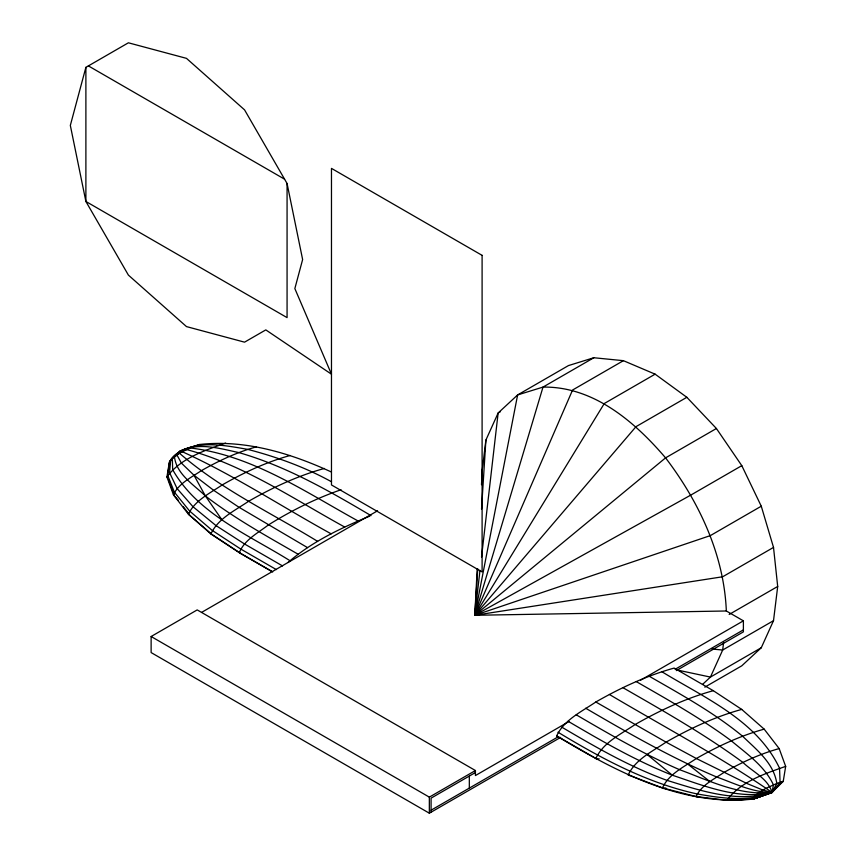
<?xml version="1.0" encoding="UTF-8"?>
<svg xmlns="http://www.w3.org/2000/svg" width="856" height="856" viewBox="0 0 856 856"><rect width="100%" height="100%" fill="white"/><g stroke="black" fill="none" stroke-linecap="round" stroke-linejoin="round"><path stroke-width="1.28" d="M676.304 670.612L743.393 631.878L743.393 620.835L726.337 610.991L474.812 615.282L477.199 568.652M481.489 484.721L482.238 470.062M481.725 474.278L485.898 440.059L498.139 412.999L517.623 394.937L568.459 365.576L593.839 357.744L623.403 360.676L655.129 374.168L686.844 397.302L716.408 428.503L741.799 465.653L761.273 506.206L773.514 547.412L722.678 576.762L474.812 615.282L477.755 568.823M481.532 509.085L485.898 440.059M761.273 506.206L710.427 535.567L474.812 615.282L479.991 570.331M481.521 557.106L498.139 412.999L500.45 411.661M723.609 642.353L722.678 650.025L710.427 677.085L702.637 684.318M704.82 687.154L741.788 665.808L761.273 647.735L773.514 620.675L777.697 586.456L773.514 547.412M168.653 469.762L169.006 467.248M169.36 464.722C170.462 451.989 189.486 447.87 199.769 444.467C245.169 439.406 290.462 453.188 331.315 471.966M785.669 766.377L783.24 781.335L772.048 792.421L753.184 799.065C682.093 806.812 615.603 771.427 556.678 735.903C564.051 719.853 581.834 711.529 595.83 701.995C620.568 687.85 646.622 675.684 674.143 668.087L713.305 690.685L741.713 709.399L764.173 729.141L779.174 748.583L785.669 766.377C764.708 773.738 740.376 781.763 726.937 800.296L696.099 796.54L662.437 787.884L628.24 774.915C635.355 759.411 652.54 751.365 666.064 742.152C689.957 728.499 715.113 716.74 741.713 709.399M754.2 798.841L772.048 792.421L773.417 784.824C764.59 765.96 746.796 753.826 731.302 740.815C701.267 718.494 668.59 700.165 636.19 681.558M741.799 465.653L690.952 495.003L474.812 615.282L517.623 394.937L543.004 387.094L593.839 357.744M85.889 67.346L70.331 125.425L85.889 201.47L128.4 275.108L186.48 326.596L244.549 342.165L265.809 329.892L331.475 374.2L294.849 288.579L302.628 259.539L287.07 183.494L244.549 109.857L186.48 58.358L128.4 42.8L85.889 67.346L85.889 201.47L287.07 317.619L287.07 183.494M716.408 428.503L665.572 457.864L474.812 615.282L543.004 387.094C593.433 386.302 634.596 421.591 665.572 457.864C699.202 502.055 724.015 554.806 726.337 610.991M734.748 799.911L726.937 800.296L753.184 799.065L772.048 792.421L772.733 790.259M272.7 571.958L239.306 552.676L210.897 533.962C218.023 518.458 235.207 510.422 248.721 501.209C272.615 487.546 297.781 475.797 324.37 468.446M686.844 397.302L636.008 426.652L474.812 615.282L572.568 390.026L623.403 360.676M649.233 676.24C681.301 694.676 713.925 712.62 742.591 736.213C756.469 749.663 773.835 763.081 776.799 783.454C768.356 787.392 758.127 790.816 752.841 798.894L772.048 792.421L776.799 783.454L783.24 781.335L780.073 783.604L772.048 792.421L755.805 798.209L753.237 798.295M474.812 615.282L604.283 403.518L655.129 374.168M760.353 795.962L772.048 792.421L774.755 788.676M178.915 453.017L180.562 450.941C201.674 440.605 225.77 445.527 247.855 449.411C276.852 456.965 305.228 467.258 331.507 481.778M558.005 732.212C601.5 758.534 646.965 782.994 697.041 793.929C721.769 798.22 748.08 802.297 772.048 792.421L780.073 782.288L779.548 768.217C756.897 720.431 704.67 697.897 661.913 671.746M178.101 453.691L180.562 450.941L199.769 444.467M175.138 456.569L180.562 450.941C199.095 442.113 219.917 448.544 238.888 452.599C286.118 466.167 328.971 490.777 371.012 515.622M171.232 460.175L169.36 462.026L166.931 476.974L173.436 494.779L188.427 514.221L210.897 533.962M174.966 456.483L180.562 450.941L189.197 448.672M287.99 562.51C311.777 541.773 340.838 528.077 369.792 516.115M764.173 729.141C740.333 735.732 717.777 746.261 696.345 758.512C684.233 766.773 668.825 773.985 662.437 787.884L663.593 788.483L665.85 787.959M779.174 748.583C759.7 753.954 741.285 762.557 723.791 772.561C713.893 779.302 701.31 785.187 696.099 796.54L698.892 796.604M256.5 446.821C237.037 452.193 218.622 460.806 201.128 470.8C191.23 477.541 178.647 483.437 173.436 494.779L178.38 500.418M560.627 737.401L429.338 813.2L151.127 652.572L151.127 636.511L197.201 609.911L475.422 770.528L475.422 775.557L568.983 721.533M201.802 612.275L377.571 510.797M729.162 614.469L777.697 586.456M151.127 636.511L429.338 797.139L475.422 770.528M475.422 772.54L431.082 798.145L431.082 812.194M640.598 680.188L743.393 620.835M431.082 810.193L558.369 736.695M675.17 669.264L743.393 629.877M773.514 620.675L722.678 650.025L712.032 649.041M761.273 647.735L710.427 677.085L677.749 670.13M757.902 797.236L759.54 796.39M341.073 489.739C315.554 498.556 291.2 510.679 268.324 524.995C257.924 532.988 244.377 539.911 239.306 552.676L271.726 571.316M225.674 443.066C204.702 450.417 180.37 458.452 166.931 476.974L167.605 477.327M290.173 455.478C266.323 462.058 243.767 472.598 222.346 484.849C210.223 493.11 194.815 500.321 188.427 514.221L212.181 534.625L240.632 553.361M713.305 690.685C685.774 698.293 659.73 710.459 634.992 724.604C620.996 734.138 603.202 742.462 595.83 758.512L597.167 759.208L599.125 758.758M622.89 687.646C663.753 711.143 704.884 734.459 742.922 762.418C752.713 771.887 767.982 778.521 772.048 792.421C737.123 803.345 700.486 790.644 666.985 780.362C629.941 766.912 595.744 747.192 561.921 727.226M764.269 794.208L772.048 792.421C719.928 756.522 663.817 726.723 609.408 694.473M595.83 701.995L666.064 742.152L696.345 758.512L746.518 783.336L762.974 790.109L772.048 792.421C738.086 800.114 704.114 785.808 672.367 775.226C635.89 760.791 601.886 741.114 568.138 721.287M184.393 450.352L180.562 450.941L170.719 459.779L169.552 472.64L177.149 488.648L192.975 506.699L215.969 525.573L244.549 543.988L282.555 565.934M585.697 708.233C628.261 733.121 671.147 757.721 716.622 776.97C734.598 783.422 752.531 792.528 772.048 792.421C739.659 796.059 708.993 780.512 679.397 769.619C643.637 754.05 609.879 734.469 576.249 714.813M738.632 799.697L750.305 799.055M769.822 792.431L772.048 792.421M726.969 799.857L729.558 800.189M556.678 735.903L597.167 759.208M628.24 774.915L629.524 775.579M88.382 65.901L284.577 179.182M357.979 520.93C304.939 491.74 251.493 454.975 189.946 447.956L179.503 453.252L172.334 458.238L172.666 469.677C197.576 513.91 248.743 534.872 289.927 560.669M344.679 527.029C293.394 498.877 243.575 464.787 186.501 449.539L180.562 450.941L174.431 456.569C176.379 474.352 193.649 484.507 205.387 495.945C234.33 518.297 266.441 535.952 298.038 554.185M331.186 533.855C281.078 506.292 232.672 474.288 180.562 450.941L169.713 461.063L167.605 475.134L174.378 492.168L189.583 511.011L212.181 530.388L240.632 548.974L276.338 569.593M317.619 541.366C271.181 512.926 220.784 489.183 179.503 453.252L180.562 450.941L176.871 454.857L181.44 463.139L193.959 475.208L213.572 490.253L238.931 507.234L307.486 547.605M687.571 763.916L709.945 781.624M647.147 754.532L672.367 775.226M183.184 506.591L189.583 514.82M221.971 519.849L205.387 495.945L193.959 475.208M168.504 479.713L174.378 495.271M469.323 776.06L469.323 788.109M429.338 797.139L429.338 813.2M482.099 255.356L331.475 168.386L331.475 484.945L482.099 571.915L482.099 255.356"/></g></svg>
